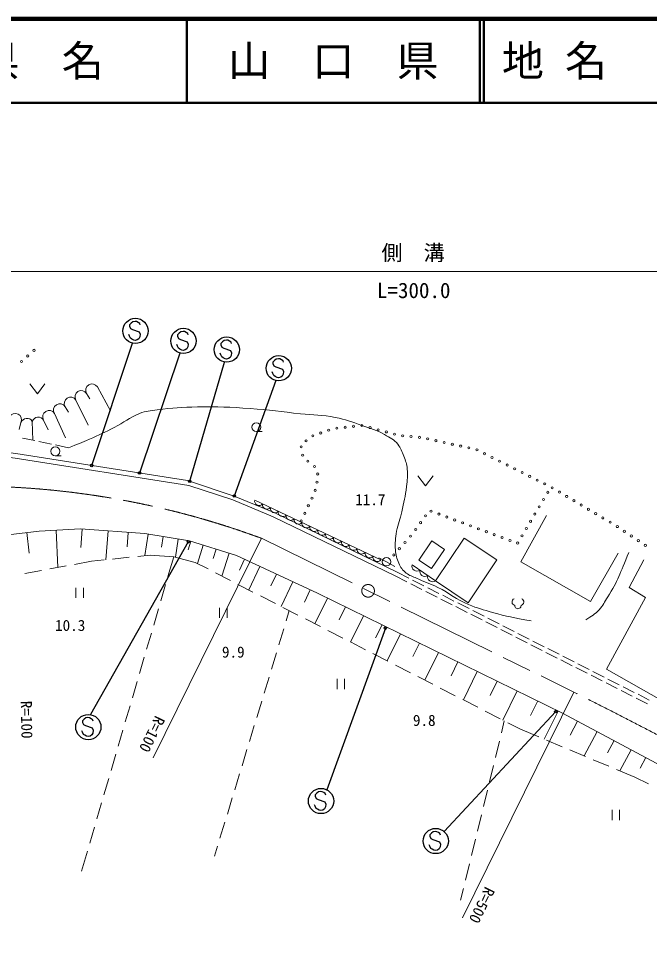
# Model space of a CAD drawing. Units: millimetres, scale not verified. Extents: x 40000 to 680000, y 20000 to 380000.
# Drawn here: x 313027 to 387884, y 268778 to 380000 of the extents above; entities that cross this region are included whole.
import ezdxf
from ezdxf.enums import TextEntityAlignment as Align

# ---------------------------------------------------------------- set-up
doc = ezdxf.new("R2010")
doc.units = ezdxf.units.MM
doc.header["$LTSCALE"] = 1000
doc.linetypes.add('CHAIN', pattern=[18.5, 12, -1.5, 3.5, -1.5])
for name, color, linetype, lineweight in [('M-BMK', 2, 'CHAIN', 13), ('M-STR-HTXT', 7, 'Continuous', 13), ('M-STR-STRC', 7, 'Continuous', 25), ('M-TTL', 2, 'Continuous', 140), ('M-TTL-LINE', 7, 'Continuous', 50), ('M-WORK', 1, 'Continuous', 13)]:
    doc.layers.add(name, color=color, linetype=linetype, lineweight=lineweight)
doc.layers.add('M-TTL-TXT', color=7, linetype='Continuous')
doc.styles.add('ＭＳ ゴシック', font='')
doc.styles.get('ＭＳ ゴシック').set_extended_font_data('MS Gothic')

msp = doc.modelspace()

# ---------------------------------------------------------------- linework, layer by layer
at = {"layer": 'M-BMK'}
msp.add_line((341842, 318298), (378923, 300028), dxfattribs=at)
msp.add_circle((354503, 312059), 750, dxfattribs=at)
for centre, radius, start, end in [((307181, 224497), 100000, 69.71987, 87.18705), ((156160, -147607), 500000, 57.70452, 63.543)]:
    msp.add_arc(centre, radius, start, end, dxfattribs=at)
at = {"layer": 'M-STR-HTXT'}
for p, q in [((218938, 350000), (500643, 350000)), ((341842, 318298), (328997, 292226)), ((378923, 300028), (365707, 273204))]:
    msp.add_line(p, q, dxfattribs=at)
at = {"layer": 'M-STR-STRC'}
for p, q in [((326387, 343859), (326194, 343651)), ((326584, 343998), (326387, 343859)), ((326833, 344048), (326584, 343998)), ((327006, 344024), (326833, 344048)), ((327223, 343915), (327006, 344024)), ((327387, 343803), (327223, 343915)), ((327439, 343636), (327387, 343803)), ((326194, 343651), (326170, 343481)), ((326170, 343481), (326299, 343207)), ((326299, 343207), (326525, 343097)), ((326525, 343097), (327323, 342814)), ((327323, 342814), (327444, 342555)), ((332086, 342672), (331893, 342464)), ((332283, 342811), (332086, 342672)), ((332532, 342861), (332283, 342811)), ((332706, 342837), (332532, 342861)), ((332922, 342728), (332706, 342837)), ((333087, 342616), (332922, 342728)), ((333138, 342449), (333087, 342616)), ((321693, 326939), (326514, 341467)), ((326174, 342318), (326115, 342483)), ((326300, 342052), (326174, 342318)), ((326455, 341942), (326300, 342052)), ((326674, 341829), (326455, 341942)), ((326854, 341804), (326674, 341829)), ((327106, 341847), (326854, 341804)), ((327293, 341991), (327106, 341847)), ((327399, 342214), (327293, 341991)), ((327444, 342555), (327399, 342214)), ((331893, 342464), (331870, 342293)), ((331870, 342293), (331998, 342020)), ((331998, 342020), (332224, 341909)), ((332224, 341909), (333023, 341627)), ((333023, 341627), (333143, 341368)), ((337232, 341642), (337039, 341434)), ((337428, 341782), (337232, 341642)), ((337677, 341832), (337428, 341782)), ((337851, 341808), (337677, 341832)), ((338067, 341699), (337851, 341808)), ((338232, 341587), (338067, 341699)), ((338284, 341420), (338232, 341587)), ((331873, 341131), (331815, 341296)), ((331999, 340864), (331873, 341131)), ((332154, 340754), (331999, 340864)), ((332373, 340642), (332154, 340754)), ((332554, 340616), (332373, 340642)), ((332805, 340659), (332554, 340616)), ((332992, 340803), (332805, 340659)), ((333099, 341027), (332992, 340803)), ((333143, 341368), (333099, 341027)), ((337039, 341434), (337015, 341264)), ((337015, 341264), (337143, 340991)), ((337143, 340991), (337370, 340880)), ((337370, 340880), (338168, 340598)), ((338168, 340598), (338288, 340339)), ((332169, 340291), (327361, 326049)), ((333331, 325063), (337452, 339230)), ((337018, 340102), (336960, 340267)), ((337145, 339835), (337018, 340102)), ((337299, 339725), (337145, 339835)), ((337519, 339612), (337299, 339725)), ((337699, 339587), (337519, 339612)), ((337950, 339630), (337699, 339587)), ((338138, 339774), (337950, 339630)), ((338244, 339998), (338138, 339774)), ((338288, 340339), (338244, 339998)), ((343406, 339426), (343213, 339218)), ((343603, 339565), (343406, 339426)), ((343852, 339615), (343603, 339565)), ((344025, 339591), (343852, 339615)), ((344242, 339482), (344025, 339591)), ((344407, 339371), (344242, 339482)), ((344458, 339203), (344407, 339371)), ((343213, 339218), (343189, 339048)), ((343189, 339048), (343318, 338774)), ((343318, 338774), (343544, 338664)), ((343544, 338664), (344342, 338381)), ((344342, 338381), (344463, 338123)), ((344463, 338123), (344418, 337781)), ((343543, 337031), (338620, 323317)), ((343193, 337885), (343134, 338050)), ((343319, 337619), (343193, 337885)), ((343474, 337509), (343319, 337619)), ((343693, 337396), (343474, 337509)), ((343873, 337371), (343693, 337396)), ((344125, 337414), (343873, 337371)), ((344312, 337558), (344125, 337414)), ((344418, 337781), (344312, 337558)), ((333154, 317888), (321566, 297356)), ((356554, 307633), (349612, 288424)), ((321242, 297008), (320993, 296958)), ((321416, 296984), (321242, 297008)), ((321632, 296875), (321416, 296984)), ((363529, 283465), (376787, 297717)), ((320604, 296611), (320580, 296441)), ((320580, 296441), (320708, 296167)), ((320796, 296819), (320604, 296611)), ((320708, 296167), (320934, 296057)), ((320993, 296958), (320796, 296819)), ((320934, 296057), (321733, 295774)), ((321797, 296764), (321632, 296875)), ((321848, 296596), (321797, 296764)), ((320583, 295278), (320525, 295443)), ((320709, 295012), (320583, 295278)), ((320864, 294902), (320709, 295012)), ((321083, 294789), (320864, 294902)), ((321264, 294764), (321083, 294789)), ((321515, 294807), (321264, 294764)), ((321702, 294951), (321515, 294807)), ((321809, 295174), (321702, 294951)), ((321733, 295774), (321853, 295515)), ((321853, 295515), (321809, 295174)), ((348619, 288172), (348423, 288032)), ((348868, 288222), (348619, 288172)), ((349042, 288197), (348868, 288222)), ((349258, 288089), (349042, 288197)), ((349423, 287977), (349258, 288089)), ((348230, 287824), (348206, 287654)), ((348206, 287654), (348334, 287380)), ((348423, 288032), (348230, 287824)), ((348334, 287380), (348561, 287270)), ((348561, 287270), (349359, 286988)), ((349359, 286988), (349480, 286729)), ((349475, 287810), (349423, 287977)), ((348209, 286492), (348151, 286657)), ((348336, 286225), (348209, 286492)), ((348490, 286115), (348336, 286225)), ((348710, 286002), (348490, 286115)), ((348890, 285977), (348710, 286002)), ((349141, 286020), (348890, 285977)), ((349329, 286164), (349141, 286020)), ((349435, 286388), (349329, 286164)), ((349480, 286729), (349435, 286388)), ((361845, 283075), (361821, 282904)), ((361821, 282904), (361950, 282631)), ((362038, 283283), (361845, 283075)), ((361950, 282631), (362176, 282521)), ((362235, 283422), (362038, 283283)), ((362176, 282521), (362974, 282238)), ((362484, 283472), (362235, 283422)), ((362657, 283448), (362484, 283472)), ((362874, 283339), (362657, 283448)), ((363038, 283227), (362874, 283339)), ((363090, 283060), (363038, 283227)), ((361825, 281742), (361766, 281907)), ((361951, 281476), (361825, 281742)), ((362106, 281365), (361951, 281476)), ((362944, 281415), (362757, 281271)), ((363050, 281638), (362944, 281415)), ((362974, 282238), (363095, 281979)), ((363095, 281979), (363050, 281638)), ((362325, 281253), (362106, 281365)), ((362505, 281228), (362325, 281253)), ((362757, 281271), (362505, 281228))]:
    msp.add_line(p, q, dxfattribs=at)
for centre, radius in [((326880, 342921), 1500), ((332580, 341734), 1500), ((337725, 340705), 1500), ((343899, 338488), 1500), ((321693, 326939), 150), ((327361, 326049), 150), ((333331, 325063), 150), ((338620, 323317), 150), ((333154, 317888), 150), ((356554, 307633), 150), ((321290, 295881), 1500), ((376787, 297717), 150), ((348916, 287095), 1500), ((362531, 282345), 1500)]:
    msp.add_circle(centre, radius, dxfattribs=at)
at = {"layer": 'M-TTL'}
msp.add_line((680000, 380000), (40000, 380000), dxfattribs=at)
at = {"layer": 'M-TTL-LINE'}
for p, q in [((333000, 380000), (333000, 370000)), ((367750, 380000), (367750, 370000)), ((368250, 380000), (368250, 370000)), ((40000, 370000), (680000, 370000))]:
    msp.add_line(p, q, dxfattribs=at)
at = {"layer": 'M-WORK'}
for p, q in [((314342, 336643), (315242, 335443)), ((315242, 335443), (316142, 336643)), ((322363, 336281), (323912, 333453)), ((321087, 335491), (321482, 334854)), ((318536, 333913), (318931, 333275)), ((319812, 334702), (321285, 331717)), ((317260, 333124), (318572, 330224)), ((313292, 332038), (313068, 331225)), ((314638, 332186), (314681, 329950)), ((315985, 332335), (316518, 331162)), ((341236, 330969), (341936, 330969)), ((313475, 330204), (314943, 329894)), ((315432, 329791), (316900, 329481)), ((317389, 329378), (318931, 329053)), ((317368, 328101), (318068, 328101)), ((360412, 325719), (361312, 324519)), ((361312, 324519), (362212, 325719)), ((341038, 322835), (356025, 315728)), ((317453, 319261), (317681, 314842)), ((320546, 319396), (320384, 317189)), ((313983, 318985), (314274, 316514)), ((323635, 319168), (323384, 315754)), ((326026, 318992), (325900, 317285)), ((328412, 318781), (328006, 316236)), ((330193, 318497), (329990, 317225)), ((331974, 318213), (331631, 316063)), ((365910, 318317), (362512, 313239)), ((369788, 315721), (365910, 318317)), ((333473, 317946), (333147, 316908)), ((334927, 317490), (334240, 315299)), ((336461, 317009), (336117, 315913)), ((360541, 315694), (362089, 317977)), ((362089, 317977), (363568, 316974)), ((324167, 315836), (326156, 316043)), ((327150, 316147), (328644, 316303)), ((328644, 316303), (331435, 316115)), ((331435, 316115), (330744, 313757)), ((331435, 316115), (333986, 315429)), ((337994, 316527), (337142, 313810)), ((356693, 315512), (355785, 315958)), ((363568, 316974), (362020, 314692)), ((316702, 314663), (318669, 315024)), ((319653, 315204), (321678, 315576)), ((321678, 315576), (323172, 315732)), ((333986, 315429), (335497, 314654)), ((339847, 315802), (339246, 314511)), ((341654, 314962), (340352, 312163)), ((356693, 315512), (357679, 314949)), ((359719, 315165), (362512, 313239)), ((362020, 314692), (360541, 315694)), ((366389, 310644), (369788, 315721)), ((313751, 314121), (315719, 314482)), ((336386, 314198), (338166, 313285)), ((343613, 314050), (342962, 312651)), ((357718, 313830), (359117, 313120)), ((357945, 314275), (359348, 313564)), ((330462, 312797), (329899, 310878)), ((339056, 312829), (340835, 311916)), ((345571, 313139), (344199, 310190)), ((359563, 312894), (360901, 312215)), ((359794, 313338), (361132, 312659)), ((362512, 313239), (366389, 310644)), ((319808, 312407), (319808, 311207)), ((320708, 311207), (320708, 312407)), ((341725, 311459), (343504, 310546)), ((347636, 312179), (346950, 310704)), ((361347, 311989), (362685, 311311)), ((361578, 312433), (362915, 311754)), ((363361, 311528), (364699, 310850)), ((349689, 311195), (348194, 308141)), ((363131, 311085), (364468, 310406)), ((365145, 310624), (366483, 309945)), ((329618, 309919), (329055, 307999)), ((336853, 310032), (336853, 308832)), ((337753, 308832), (337753, 310032)), ((344394, 310090), (346174, 309177)), ((345143, 309706), (344780, 308510)), ((351826, 310148), (351079, 308621)), ((364914, 310180), (366252, 309501)), ((366698, 309275), (368036, 308597)), ((366929, 309719), (368266, 309040)), ((347064, 308721), (348843, 307808)), ((353964, 309101), (352430, 305968)), ((368482, 308371), (369820, 307692)), ((368712, 308814), (370050, 308136)), ((328773, 307040), (328210, 305121)), ((344489, 307554), (343906, 305640)), ((349733, 307351), (351512, 306439)), ((356157, 308027), (355390, 306460)), ((370266, 307466), (371603, 306787)), ((370496, 307910), (371834, 307231)), ((372280, 307005), (373618, 306326)), ((352402, 305982), (354182, 305069)), ((358350, 306953), (356776, 303738)), ((372049, 306561), (373387, 305883)), ((374063, 306100), (375401, 305422)), ((360601, 305851), (359813, 304244)), ((362851, 304749), (361236, 301451)), ((373833, 305657), (375171, 304978)), ((375617, 304752), (376954, 304073)), ((375847, 305196), (377185, 304517)), ((327929, 304161), (327366, 302242)), ((343615, 304684), (343033, 302770)), ((355071, 304613), (356851, 303700)), ((377400, 303847), (378738, 303169)), ((377631, 304291), (378969, 303612)), ((357741, 303243), (359520, 302331)), ((365160, 303618), (364352, 301969)), ((379184, 302943), (380522, 302264)), ((379415, 303386), (380752, 302708)), ((342742, 301814), (342160, 299900)), ((350812, 301589), (350812, 300389)), ((351712, 300389), (351712, 301589)), ((360410, 301874), (362189, 300961)), ((367468, 302488), (365811, 299103)), ((380968, 302038), (382305, 301359)), ((381198, 302482), (382536, 301803)), ((382982, 301577), (384320, 300898)), ((327085, 301282), (326522, 299363)), ((363079, 300505), (364859, 299592)), ((369837, 301327), (369009, 299635)), ((382751, 301133), (384089, 300455)), ((384766, 300672), (386103, 299994)), ((372206, 300167), (370506, 296695)), ((384535, 300229), (385873, 299550)), ((386319, 299324), (387657, 298645)), ((386549, 299768), (387887, 299089)), ((326240, 298404), (325677, 296485)), ((341869, 298943), (341287, 297030)), ((365748, 299136), (367528, 298223)), ((374637, 298977), (373787, 297241)), ((368418, 297766), (370197, 296853)), ((377067, 297787), (375426, 294435)), ((340996, 296073), (340413, 294160)), ((370670, 296611), (370323, 295187)), ((371087, 296397), (372598, 295622)), ((379382, 296575), (378503, 294928)), ((325396, 295525), (324833, 293606)), ((372598, 295622), (374769, 294711)), ((381686, 295344), (380144, 292454)), ((370086, 294215), (369612, 292272)), ((375691, 294324), (377535, 293549)), ((383710, 294264), (382938, 292819)), ((324551, 292646), (323988, 290727)), ((340122, 293203), (339540, 291290)), ((378457, 293162), (380301, 292388)), ((385733, 293185), (384391, 290671)), ((381223, 292001), (383067, 291227)), ((387492, 292245), (386821, 290989)), ((339249, 290333), (338667, 288420)), ((369375, 291301), (368902, 289357)), ((383989, 290840), (386160, 289928)), ((323707, 289768), (323144, 287848)), ((386160, 289928), (387805, 289140)), ((368665, 288386), (368191, 286443)), ((338376, 287463), (337793, 285550)), ((322863, 286889), (322300, 284970)), ((383465, 286034), (383465, 284834)), ((384365, 284834), (384365, 286034)), ((367954, 285471), (367480, 283528)), ((322018, 284010), (321455, 282091)), ((337502, 284593), (336920, 282680)), ((367243, 282557), (366770, 280614)), ((336629, 281723), (336265, 280528)), ((321174, 281131), (320482, 278773)), ((366533, 279642), (366059, 277699)), ((365822, 276727), (365475, 275303))]:
    msp.add_line(p, q, dxfattribs=at)
for points in [[(301742, 329256), (312608, 327808), (333224, 324572), (338445, 322848), (343230, 320854), (357718, 313830)], [(301815, 329802), (312687, 328353), (333050, 325156), (338620, 323317), (343435, 321310), (357937, 314279)], [(375677, 320985), (372617, 315497), (380919, 310782), (384191, 316517)], [(289559, 316108), (315460, 319158), (320344, 319411), (327990, 318848), (333291, 318003), (338897, 316244), (348501, 311776), (377596, 297528), (405179, 282804), (421925, 272953), (437985, 263162), (440372, 260253), (441334, 258541), (441287, 257485), (436303, 247634)], [(387258, 315737), (385499, 312454), (387422, 311281), (382790, 302755), (389584, 298901), (390303, 300105), (392805, 298760), (395025, 302747), (393399, 303764), (396452, 309326)]]:
    msp.add_lwpolyline(points, dxfattribs=at)
for centre, radius in [((314841, 340616), 125), ((313349, 339284), 125), ((314095, 339950), 125), ((341236, 331494), 525), ((350786, 331370), 125), ((351779, 331484), 125), ((352773, 331598), 125), ((353765, 331703), 125), ((354731, 331444), 125), ((347940, 330456), 125), ((348880, 330799), 125), ((349819, 331141), 125), ((355697, 331186), 125), ((356663, 330927), 125), ((357629, 330668), 125), ((358606, 330470), 125), ((359602, 330377), 125), ((360597, 330284), 125), ((346558, 329161), 125), ((347138, 329881), 125), ((361580, 330105), 125), ((362557, 329891), 125), ((363534, 329678), 125), ((364510, 329464), 125), ((365487, 329251), 125), ((317368, 328626), 525), ((346730, 328176), 125), ((366464, 329037), 125), ((367431, 328794), 125), ((368325, 328345), 125), ((347359, 327459), 125), ((369218, 327897), 125), ((370112, 327448), 125), ((371006, 327000), 125), ((348134, 326827), 125), ((348524, 325935), 125), ((371899, 326551), 125), ((372793, 326102), 125), ((348435, 324966), 125), ((373687, 325654), 125), ((374581, 325205), 125), ((375474, 324756), 125), ((348209, 323992), 125), ((375835, 323756), 125), ((376362, 324297), 125), ((377221, 323786), 125), ((347839, 323068), 125), ((375325, 322895), 125), ((378081, 323274), 125), ((378940, 322763), 125), ((347411, 322164), 125), ((361975, 321523), 125), ((374815, 322035), 125), ((379799, 322251), 125), ((380658, 321739), 125), ((346556, 320356), 125), ((346983, 321260), 125), ((361314, 320975), 125), ((362912, 321174), 125), ((363849, 320825), 125), ((364786, 320476), 125), ((373795, 320315), 125), ((374305, 321175), 125), ((381518, 321228), 125), ((382377, 320716), 125), ((383236, 320204), 125), ((360158, 319343), 125), ((360736, 320159), 125), ((365723, 320127), 125), ((366660, 319778), 125), ((367597, 319429), 125), ((373285, 319455), 125), ((384091, 319686), 125), ((384922, 319129), 125), ((359547, 318553), 125), ((368535, 319080), 125), ((369472, 318731), 125), ((370409, 318382), 125), ((371346, 318032), 125), ((372775, 318594), 125), ((385753, 318573), 125), ((386584, 318017), 125), ((358216, 317060), 125), ((358882, 317806), 125), ((372265, 317734), 125), ((387415, 317461), 125), ((356693, 315512), 500), ((357551, 316314), 125)]:
    msp.add_circle(centre, radius, dxfattribs=at)
for centre, radius, start, end in [((321725, 335886), 750, 31.74346, 211.74346), ((319174, 334308), 750, 31.74346, 211.74346), ((320449, 335097), 750, 31.74346, 211.74346), ((317898, 333519), 750, 31.74346, 211.74346), ((312621, 332372), 750, 333.57153, 153.57153), ((315347, 331940), 750, 31.74346, 160.83082), ((316623, 332729), 750, 31.74346, 211.74346), ((314001, 331792), 750, 31.74346, 160.83082), ((341564, 322735), 536, 169.31643, 319.94497), ((342501, 322291), 536, 169.31643, 319.94497), ((343438, 321847), 536, 169.31643, 319.94497), ((344374, 321403), 536, 169.31643, 319.94497), ((345311, 320959), 536, 169.31643, 319.94497), ((346248, 320514), 536, 169.31643, 319.94497), ((347184, 320070), 536, 169.31643, 319.94497), ((348121, 319626), 536, 169.31643, 319.94497), ((349058, 319182), 536, 169.31643, 319.94497), ((349995, 318738), 536, 169.31643, 319.94497), ((350931, 318294), 536, 169.31643, 319.94497), ((351868, 317849), 536, 169.31643, 319.94497), ((352805, 317405), 536, 169.31643, 319.94497), ((353741, 316961), 536, 169.31643, 319.94497), ((354678, 316517), 536, 169.31643, 319.94497), ((355615, 316073), 536, 169.31643, 319.94497), ((360298, 315008), 600, 164.85002, 305.97056), ((361229, 314366), 600, 164.85002, 305.97056), ((362159, 313724), 600, 164.85002, 305.97056), ((372006, 310737), 419, 113.44836, 257.2818), ((372288, 310305), 374, 176.52859, 3.47141), ((372569, 310737), 419, 282.7182, 66.55164)]:
    msp.add_arc(centre, radius, start, end, dxfattribs=at)
for points, knots in [([(318931, 329053), (320127, 329510), (320453, 329640), (321411, 330056), (322584, 330564), (323231, 330876), (324366, 331463), (325552, 332075), (326119, 332617), (327357, 333116), (328137, 333431), (328635, 333423), (329468, 333539), (331324, 333797), (332379, 333865), (334253, 333890), (336699, 333924), (338073, 333881), (340515, 333714), (342845, 333556), (344138, 333324), (346461, 333081), (348082, 332912), (349018, 333001), (350612, 332659), (351861, 332391), (352542, 332146), (353743, 331709), (354821, 331318), (355469, 331177), (356464, 330607), (357123, 330228), (357561, 330052), (358035, 329457), (358419, 328977), (358519, 328624), (358739, 328050), (358960, 327473), (359102, 327141), (359161, 326526), (359238, 325713), (359161, 325249), (359067, 324438), (358930, 323253), (358764, 322601), (358504, 321436), (358302, 320529), (358059, 320052), (357895, 319138), (357740, 318279), (357682, 317778), (357754, 316909), (357806, 316282), (357888, 315921), (358145, 315346), (358378, 314824), (358571, 314526), (359020, 314173), (359445, 313839), (359766, 313777), (360256, 313548), (361229, 313091), (361826, 312948), (362789, 312469), (364250, 311742), (364921, 311039), (366432, 310420), (367513, 309978), (368155, 309822), (369278, 309498), (371039, 308989), (371677, 308896), (373859, 308481)], [0, 0, 0, 0, 1, 1, 1, 2, 2, 2, 3, 3, 3, 4, 4, 4, 5, 5, 5, 6, 6, 6, 7, 7, 7, 8, 8, 8, 9, 9, 9, 10, 10, 10, 11, 11, 11, 12, 12, 12, 13, 13, 13, 14, 14, 14, 15, 15, 15, 16, 16, 16, 17, 17, 17, 18, 18, 18, 19, 19, 19, 20, 20, 20, 21, 21, 21, 22, 22, 22, 23, 23, 23, 24, 24, 24, 24]), ([(380344, 308621), (381096, 309075), (381401, 309248), (381927, 309817), (382411, 310341), (382566, 310728), (382948, 311330), (384168, 313257), (384403, 314098), (385446, 316607)], [0, 0, 0, 0, 1, 1, 1, 2, 2, 2, 3, 3, 3, 3])]:
    msp.add_open_spline(points, degree=3, knots=knots, dxfattribs=at)

# ---------------------------------------------------------------- texts
at = {"layer": 'M-STR-HTXT', "style": 'ＭＳ ゴシック'}
msp.add_text('側\u3000溝', height=1833, dxfattribs=at).set_placement((359840, 352208), align=Align.MIDDLE_CENTER)
msp.add_text('L=300.0', height=1833, dxfattribs=at).set_placement((359919, 346272), align=Align.BOTTOM_CENTER)
for s, rotation, p in [('R=100', 271.206, (313973, 296754)), ('R=100', 243.771, (328855, 295030)), ('R=500', 243.771, (368017, 274719))]:
    msp.add_text(s, height=1320, rotation=rotation, dxfattribs=at).set_placement(p, align=Align.MIDDLE_CENTER)
at = {"layer": 'M-TTL-TXT', "style": 'ＭＳ ゴシック'}
for s, p in [('県\u3000名', (315625, 375000)), ('山\u3000口\u3000県', (350375, 375000))]:
    msp.add_text(s, height=3666, dxfattribs=at).set_placement(p, align=Align.MIDDLE_CENTER)
msp.add_text('地 名', height=3666, dxfattribs=at).set_placement((370380, 375000), align=Align.MIDDLE_LEFT)
at = {"layer": 'M-WORK', "style": 'ＭＳ ゴシック'}
for s, p in [('11.7', (354768, 322888)), ('10.3', (319132, 307955)), ('9.9', (338499, 304789)), ('9.8', (361172, 296675))]:
    msp.add_text(s, height=1320, dxfattribs=at).set_placement(p, align=Align.MIDDLE_CENTER)

doc.saveas('drawing.dxf')
